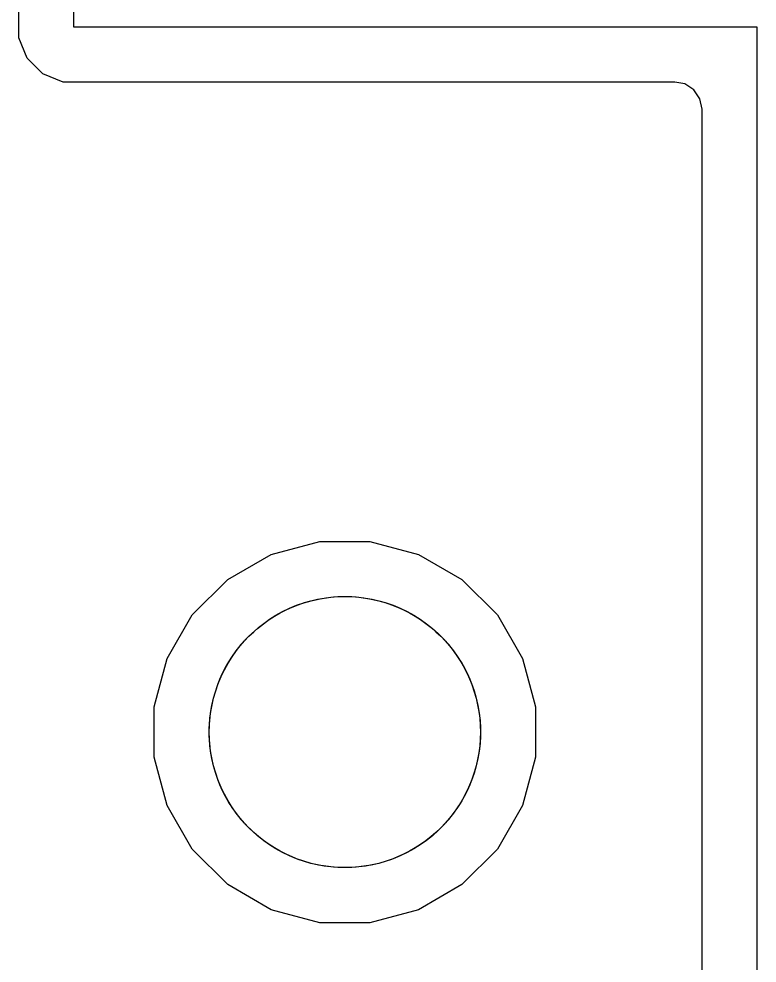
# Model space of a CAD drawing. Header units: millimetres. Extents: x 0 to 94.5, y 0 to 74.5.
# Drawn here: x 80.88 to 94.5, y 26.14 to 43.55 of the extents above; entities that cross this region are included whole.
import ezdxf

# ---------------------------------------------------------------- set-up
doc = ezdxf.new("R2010")
doc.units = ezdxf.units.MM

msp = doc.modelspace()

# ---------------------------------------------------------------- linework, layer by layer
at = {"layer": '16_copper_GND'}
msp.add_lwpolyline([(93.484, 7.766), (93.484, 41.884), (93.444, 42.079), (93.332, 42.243), (93.164, 42.35), (92.984, 42.384), (81.698, 42.384), (81.324, 42.539), (81.039, 42.824), (80.884, 43.198), (80.884, 54.18)], dxfattribs=at)
msp.add_lwpolyline([(86.434, 26.884), (85.539, 27.124), (84.738, 27.587), (84.083, 28.241), (83.62, 29.043), (83.38, 29.937), (83.38, 30.863), (83.62, 31.757), (84.083, 32.559), (84.738, 33.214), (85.539, 33.676), (86.434, 33.916), (87.359, 33.916), (88.254, 33.676), (89.055, 33.214), (89.71, 32.559), (90.173, 31.757), (90.412, 30.863), (90.412, 29.937), (90.173, 29.043), (89.71, 28.241), (89.055, 27.587), (88.254, 27.124), (87.359, 26.884)], close=True, dxfattribs=at)
at = {"layer": '1_copper_GND'}
msp.add_lwpolyline([(93.484, 7.766), (93.484, 41.884), (93.444, 42.079), (93.332, 42.243), (93.164, 42.35), (92.984, 42.384), (81.698, 42.384), (81.324, 42.539), (81.039, 42.824), (80.884, 43.198), (80.884, 53.833)], dxfattribs=at)
msp.add_lwpolyline([(86.434, 26.884), (85.539, 27.124), (84.738, 27.587), (84.083, 28.241), (83.62, 29.043), (83.38, 29.937), (83.38, 30.863), (83.62, 31.757), (84.083, 32.559), (84.738, 33.214), (85.539, 33.676), (86.434, 33.916), (87.359, 33.916), (88.254, 33.676), (89.055, 33.214), (89.71, 32.559), (90.173, 31.757), (90.412, 30.863), (90.412, 29.937), (90.173, 29.043), (89.71, 28.241), (89.055, 27.587), (88.254, 27.124), (87.359, 26.884)], close=True, dxfattribs=at)
at = {"layer": 'drills_NPTH'}
msp.add_circle((86.896, 30.4), 2.5, dxfattribs=at)
at = {"layer": 'holes'}
msp.add_lwpolyline([(89.396, 30.33), (89.389, 30.19), (89.373, 30.05), (89.349, 29.912), (89.318, 29.775), (89.279, 29.641), (89.233, 29.508), (89.179, 29.378), (89.118, 29.252), (89.051, 29.129), (88.976, 29.011), (88.895, 28.896), (88.807, 28.786), (88.714, 28.682), (88.615, 28.583), (88.51, 28.489), (88.4, 28.402), (88.286, 28.321), (88.167, 28.246), (88.044, 28.178), (87.918, 28.117), (87.788, 28.063), (87.656, 28.017), (87.521, 27.978), (87.384, 27.947), (87.246, 27.924), (87.107, 27.908), (86.967, 27.9), (86.826, 27.9), (86.686, 27.908), (86.547, 27.924), (86.408, 27.947), (86.272, 27.978), (86.137, 28.017), (86.004, 28.063), (85.875, 28.117), (85.748, 28.178), (85.626, 28.246), (85.507, 28.321), (85.393, 28.402), (85.283, 28.489), (85.178, 28.583), (85.079, 28.682), (84.986, 28.786), (84.898, 28.896), (84.817, 29.011), (84.742, 29.129), (84.674, 29.252), (84.614, 29.378), (84.56, 29.508), (84.514, 29.641), (84.475, 29.775), (84.443, 29.912), (84.42, 30.05), (84.404, 30.19), (84.396, 30.33), (84.396, 30.47), (84.404, 30.61), (84.42, 30.75), (84.443, 30.888), (84.475, 31.025), (84.514, 31.159), (84.56, 31.292), (84.614, 31.422), (84.674, 31.548), (84.742, 31.671), (84.817, 31.789), (84.898, 31.904), (84.986, 32.014), (85.079, 32.118), (85.178, 32.217), (85.283, 32.311), (85.393, 32.398), (85.507, 32.479), (85.626, 32.554), (85.748, 32.622), (85.875, 32.683), (86.004, 32.737), (86.137, 32.783), (86.272, 32.822), (86.408, 32.853), (86.547, 32.876), (86.686, 32.892), (86.826, 32.9), (86.967, 32.9), (87.107, 32.892), (87.246, 32.876), (87.384, 32.853), (87.521, 32.822), (87.656, 32.783), (87.788, 32.737), (87.918, 32.683), (88.044, 32.622), (88.167, 32.554), (88.286, 32.479), (88.4, 32.398), (88.51, 32.311), (88.615, 32.217), (88.714, 32.118), (88.807, 32.014), (88.895, 31.904), (88.976, 31.789), (89.051, 31.671), (89.118, 31.548), (89.179, 31.422), (89.233, 31.292), (89.279, 31.159), (89.318, 31.025), (89.349, 30.888), (89.373, 30.75), (89.389, 30.61), (89.396, 30.47), (89.396, 30.33)], close=True, dxfattribs=at)
at = {"layer": 'outline'}
msp.add_lwpolyline([(94.5, 5), (94.5, 43.4), (81.9, 43.4), (81.9, 65.3)], dxfattribs=at)

doc.saveas('drawing.dxf')
